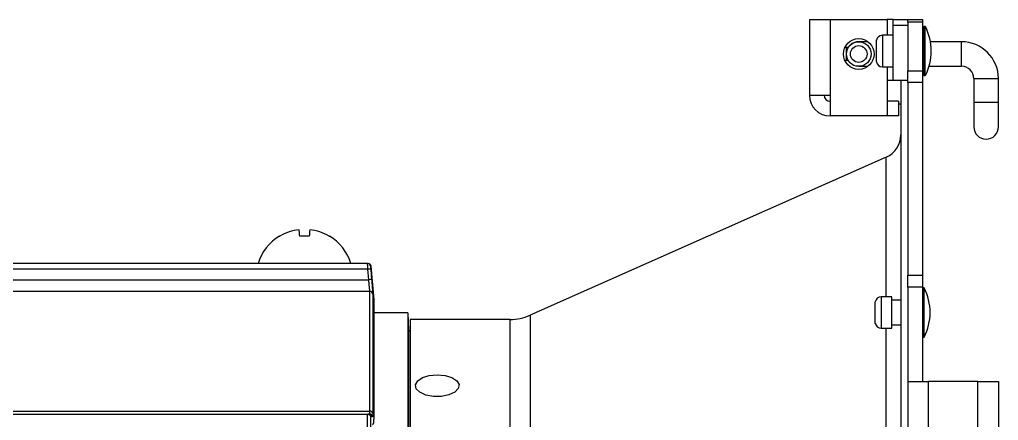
# Model space of a CAD drawing. Extents: x 17.1 to 113.1, y 3.8 to 84.5.
# Drawn here: x 31.609 to 36.584, y 37.859 to 39.896 of the extents above; entities that cross this region are included whole.
import ezdxf

# ---------------------------------------------------------------- set-up
doc = ezdxf.new("R2010")
doc.units = 0
doc.header["$MEASUREMENT"] = 0
doc.layers.add('OBJECT', color=7, linetype='CONTINUOUS')

msp = doc.modelspace()

# ---------------------------------------------------------------- linework, layer by layer
at = {"layer": 'OBJECT'}
for p, q in [((35.6237, 39.8965), (35.7287, 39.8965)), ((35.6237, 39.8965), (35.6237, 39.5115)), ((35.7287, 39.8965), (35.7287, 39.5115)), ((35.7287, 39.8965), (36.0192, 39.8965)), ((36.0492, 39.8965), (36.0192, 39.8965)), ((36.0192, 39.8965), (36.0192, 39.8165)), ((36.0492, 39.8965), (36.1242, 39.8965)), ((36.0492, 39.8665), (36.0492, 39.8965)), ((36.1242, 39.8665), (36.0492, 39.8665)), ((36.0492, 39.5865), (36.0492, 39.8665)), ((36.1242, 39.8965), (36.1991, 39.8965)), ((36.1242, 39.8837), (36.1242, 39.8965)), ((36.1991, 39.8837), (36.1242, 39.8837)), ((36.1242, 39.8837), (36.1242, 39.6358)), ((36.1991, 39.8965), (36.1991, 39.8837)), ((36.1991, 39.8837), (36.1991, 39.6358)), ((36.2127, 39.8615), (36.2052, 39.8615)), ((36.2052, 39.7776), (36.2052, 39.8615)), ((36.2127, 39.7776), (36.2127, 39.8615)), ((36.0492, 39.8165), (35.9942, 39.8165)), ((35.9942, 39.8165), (35.9942, 39.7628)), ((35.8117, 39.754), (35.8033, 39.754)), ((35.8117, 39.7215), (35.8117, 39.754)), ((35.8208, 39.754), (35.8117, 39.754)), ((35.9209, 39.784), (35.8742, 39.784)), ((35.9646, 39.6815), (35.9646, 39.7915)), ((35.9942, 39.7628), (35.9942, 39.6565)), ((36.2052, 39.799), (36.1991, 39.799)), ((36.2052, 39.6115), (36.2052, 39.7776)), ((36.2127, 39.6115), (36.2127, 39.7776)), ((36.3967, 39.784), (36.239, 39.784)), ((36.3967, 39.659), (36.3967, 39.784)), ((35.8117, 39.689), (35.8117, 39.7215)), ((35.8117, 39.689), (35.8033, 39.689)), ((35.8208, 39.689), (35.8117, 39.689)), ((35.8742, 39.659), (35.9209, 39.659)), ((35.9942, 39.6565), (36.0492, 39.6565)), ((36.0192, 39.6565), (36.0192, 39.5865)), ((36.1991, 39.674), (36.2052, 39.674)), ((36.1991, 39.659), (36.2052, 39.659)), ((36.2319, 39.659), (36.3967, 39.659)), ((36.1242, 39.6358), (36.1991, 39.6358)), ((36.1242, 39.5769), (36.1242, 39.6358)), ((36.1991, 39.6358), (36.1991, 39.5769)), ((36.2052, 39.6115), (36.2127, 39.6115)), ((36.0492, 39.5865), (36.0192, 39.5865)), ((36.0192, 39.5865), (36.0192, 39.4065)), ((36.1242, 39.5865), (36.0492, 39.5865)), ((36.0882, 39.5865), (36.0882, 32.0965)), ((36.1991, 39.5769), (36.1242, 39.5769)), ((36.1242, 39.5769), (36.1242, 38.5971)), ((36.1991, 39.5769), (36.1991, 38.5971)), ((36.4592, 39.5965), (36.4592, 39.4765)), ((36.4592, 39.5965), (36.5842, 39.5965)), ((36.5842, 39.4765), (36.5842, 39.5965)), ((35.6237, 39.5115), (35.7287, 39.5115)), ((35.7287, 39.5115), (35.7287, 39.4065)), ((36.0762, 39.4815), (36.0192, 39.4815)), ((36.0762, 39.4815), (36.0762, 39.4065)), ((36.0882, 39.4665), (36.0762, 39.4665)), ((36.4592, 39.4765), (36.4592, 39.3515)), ((36.4592, 39.4765), (36.5842, 39.4765)), ((36.5842, 39.3515), (36.5842, 39.4765)), ((36.0192, 39.4065), (35.7287, 39.4065)), ((36.0762, 39.4065), (36.0192, 39.4065)), ((36.0139, 39.1969), (34.2035, 38.394)), ((36.0139, 38.4877), (36.0139, 39.1969)), ((33.3781, 38.6565), (28.9532, 38.6565)), ((33.3791, 38.6273), (29.0804, 38.6273)), ((33.3837, 38.5743), (33.3791, 38.6273)), ((33.4106, 38.4728), (33.3957, 38.6429)), ((29.1701, 38.5743), (33.3837, 38.5743)), ((36.1242, 38.5971), (36.1991, 38.5971)), ((36.1242, 38.5373), (36.1242, 38.5971)), ((36.1991, 38.5971), (36.1991, 38.5373)), ((33.3891, 38.515), (29.1701, 38.515)), ((33.3891, 37.9065), (33.3891, 38.515)), ((36.1991, 38.5373), (36.1242, 38.5373)), ((36.1242, 38.5373), (36.1242, 38.0565)), ((36.1991, 38.5373), (36.1991, 38.0565)), ((36.2066, 38.5327), (36.1991, 38.5327)), ((36.2066, 38.2827), (36.2066, 38.5327)), ((33.4041, 38.5016), (33.4041, 37.8961)), ((33.4106, 37.8684), (33.4106, 38.4728)), ((33.4107, 37.8674), (33.4107, 38.4715)), ((35.9585, 38.3652), (35.9585, 38.4627)), ((36.0431, 38.4877), (35.9881, 38.4877)), ((35.9881, 38.4877), (35.9881, 38.3277)), ((36.0431, 38.3277), (36.0431, 38.4877)), ((36.0882, 38.4702), (36.0431, 38.4702)), ((33.5822, 38.4064), (33.4107, 38.4064)), ((33.5822, 38.4064), (33.5822, 33.3066)), ((33.5822, 38.4064), (33.5854, 38.3164)), ((34.1022, 38.3725), (33.5952, 38.3725)), ((33.5952, 38.3725), (33.5952, 33.3405)), ((34.1022, 33.3405), (34.1022, 38.3725)), ((34.2035, 38.394), (34.2035, 33.319)), ((35.9585, 38.3527), (35.9585, 38.3652)), ((33.5854, 38.3164), (33.5854, 33.3966)), ((33.5854, 38.3164), (33.5952, 38.3164)), ((35.9881, 38.3277), (36.0431, 38.3277)), ((36.0139, 33.3852), (36.0139, 38.3277)), ((36.0431, 38.3452), (36.0882, 38.3452)), ((36.1991, 38.2827), (36.2066, 38.2827)), ((36.1242, 38.0565), (36.2291, 38.0565)), ((36.1242, 38.0565), (36.1242, 33.6565)), ((36.2291, 33.6565), (36.2291, 38.0565)), ((36.4792, 38.0565), (36.2291, 38.0565)), ((36.4792, 33.6565), (36.4792, 38.0565)), ((36.4792, 38.0565), (36.5841, 38.0565)), ((36.5841, 38.0565), (36.5841, 33.6565)), ((29.3251, 37.8915), (33.38, 37.8915)), ((29.4701, 37.9065), (33.3891, 37.9065)), ((33.38, 37.8915), (33.3874, 37.8915))]:
    msp.add_line(p, q, dxfattribs=at)
at = {"layer": 'OBJECT', "flags": 128}
for points in [[(33.0329, 38.7956), (33.0324, 38.802), (33.032, 38.8078), (33.0316, 38.8129), (33.0313, 38.8174), (33.031, 38.8212), (33.0307, 38.8243), (33.0306, 38.8268), (33.0304, 38.8286)], [(33.084, 38.8286), (33.0839, 38.8268), (33.0837, 38.8243), (33.0834, 38.8212), (33.0832, 38.8174), (33.0828, 38.8129), (33.0824, 38.8078), (33.082, 38.802), (33.0815, 38.7956)], [(32.9307, 38.7966), (32.9308, 38.7965), (32.9309, 38.7963), (32.9311, 38.796), (32.9315, 38.7956)], [(33.183, 38.7956), (33.1833, 38.796), (33.1835, 38.7963), (33.1837, 38.7965), (33.1837, 38.7966)], [(33.3941, 38.6282), (33.3967, 38.5983), (33.3986, 38.5752)], [(33.7531, 37.9813), (33.7123, 37.9812), (33.6742, 37.9885), (33.6439, 38.0022), (33.6256, 38.0204), (33.6216, 38.0407), (33.6326, 38.0603), (33.6571, 38.0767), (33.6917, 38.0875), (33.7317, 38.0913), (33.7719, 38.0876), (33.8066, 38.077), (33.8314, 38.0607), (33.8427, 38.0411), (33.8391, 38.0208), (33.8211, 38.0025), (33.791, 37.9887), (33.7531, 37.9813)]]:
    msp.add_lwpolyline(points, dxfattribs=at)
at = {"layer": 'OBJECT'}
for radius in [0.078, 0.0625, 0.0425]:
    msp.add_circle((35.8742, 39.7215), radius, dxfattribs=at)
for centre, radius, start, end in [((35.9715, 39.7365), 0.2717, 332.6121, 27.3879), ((35.9942, 39.7865), 0.03, 90, 170.4059), ((36.3967, 39.5965), 0.1875, 0, 90), ((35.9942, 39.6865), 0.03, 189.5941, 270), ((36.3967, 39.5965), 0.0625, 0, 90), ((35.7287, 39.5115), 0.105, 180, 270), ((35.7287, 39.5115), 0.03, 180, 270), ((35.9632, 39.3112), 0.125, 293.9197, 0), ((36.5217, 39.3515), 0.0625, 180, 0), ((33.0572, 38.5831), 0.2469, 96.2171, 120.6028), ((33.0572, 38.5831), 0.2469, 59.3972, 83.7829), ((33.0572, 38.5848), 0.2466, 120.8571, 163.1157), ((33.0572, 38.4873), 0.3092, 85.4885, 94.5115), ((33.0572, 38.5848), 0.2466, 16.8843, 59.1429), ((33.3781, 38.6415), 0.015, 4.9415, 89.9977), ((33.3808, 38.6415), 0.015, 5.5299, 90), ((33.3955, 38.4801), 0.1481, 90.5462, 96.3401), ((33.4001, 38.427), 0.1483, 90.5469, 96.3338), ((33.3892, 38.5001), 0.0149, 5.5545, 90.4336), ((35.9654, 38.4077), 0.2717, 332.6121, 27.3879), ((33.3957, 38.4715), 0.015, 0, 5), ((35.9881, 38.4577), 0.03, 90, 170.4059), ((34.1022, 38.6225), 0.25, 270, 293.9197), ((35.9881, 38.3577), 0.03, 189.5941, 270), ((33.3799, 37.8765), 0.015, 3.5577, 89.9523), ((33.3874, 37.8765), 0.015, 3.6735, 89.9554), ((33.3905, 37.8926), 0.014, 14.6563, 95.7872)]:
    msp.add_arc(centre, radius, start, end, dxfattribs=at)
for points, knots in [([(35.8301, 39.7655), (35.8312, 39.767), (35.8364, 39.7738), (35.85, 39.781), (35.8676, 39.7863), (35.879, 39.7847), (35.8841, 39.784)], [0, 0, 0, 0, 0.089141, 0.428813, 0.744911, 1, 1, 1, 1]), ([(33.3791, 38.6273), (33.379, 38.6306), (33.3787, 38.6374), (33.3784, 38.6462), (33.3781, 38.6528), (33.3781, 38.6561), (33.3781, 38.6564), (33.3781, 38.6565)], [0, 0, 0, 0, 0.218544, 0.4370924, 0.6555096, 0.8737276, 1, 1, 1, 1]), ([(33.393, 38.6428), (33.393, 38.6426), (33.393, 38.6423), (33.3932, 38.6397), (33.3934, 38.6359), (33.3938, 38.6318), (33.394, 38.6292), (33.3941, 38.6282)], [0, 0, 0, 0, 0.217388, 0.434772, 0.652346, 0.870527, 1, 1, 1, 1]), ([(33.3949, 38.6428), (33.3951, 38.6428), (33.3956, 38.6428), (33.3939, 38.6428), (33.393, 38.6428)], [0, 0, 0, 0, 0.509002, 1, 1, 1, 1]), ([(33.3891, 38.515), (33.389, 38.517), (33.3889, 38.5209), (33.3877, 38.5347), (33.386, 38.5529), (33.3845, 38.5671), (33.3837, 38.5743)], [0, 0, 0, 0, 0.2465, 0.492976, 0.740148, 1, 1, 1, 1]), ([(33.3986, 38.5752), (33.3994, 38.5666), (33.4008, 38.5493), (33.4026, 38.5267), (33.4038, 38.509), (33.404, 38.5041), (33.4041, 38.5016)], [0, 0, 0, 0, 0.249057, 0.498133, 0.746674, 1, 1, 1, 1]), ([(33.3798, 37.7844), (33.3793, 37.7966), (33.3782, 37.821), (33.3775, 37.8533), (33.3777, 37.8775), (33.3786, 37.8898), (33.3796, 37.891), (33.38, 37.8915)], [0, 0, 0, 0, 0.216844, 0.433701, 0.650256, 0.866699, 1, 1, 1, 1]), ([(33.3874, 37.8915), (33.3879, 37.8921), (33.3889, 37.8934), (33.389, 37.902), (33.3891, 37.9065)], [0, 0, 0, 0, 0.473398, 1, 1, 1, 1]), ([(33.3949, 37.8774), (33.3943, 37.8764), (33.3932, 37.8743), (33.3925, 37.8581), (33.3926, 37.8344), (33.3935, 37.8084), (33.3944, 37.7915), (33.3948, 37.785)], [0, 0, 0, 0, 0.2168348, 0.4336861, 0.6501672, 0.866491, 1, 1, 1, 1]), ([(33.4024, 37.8775), (33.4018, 37.8775), (33.3993, 37.8774), (33.3968, 37.8774), (33.3949, 37.8774)], [0, 0, 0, 0, 0.237767, 1, 1, 1, 1]), ([(33.4041, 37.8961), (33.404, 37.891), (33.4038, 37.8802), (33.4029, 37.8784), (33.4024, 37.8775)], [0, 0, 0, 0, 0.473444, 1, 1, 1, 1]), ([(33.4024, 37.8379), (33.403, 37.8383), (33.4049, 37.8393), (33.4069, 37.8418), (33.4084, 37.8446), (33.4093, 37.8472), (33.41, 37.8503), (33.4106, 37.8563), (33.4106, 37.8655), (33.4106, 37.8722)], [0, 0, 0, 0, 0.038376, 0.104781, 0.165152, 0.225302, 0.307659, 0.496496, 1, 1, 1, 1]), ([(33.4092, 37.8513), (33.4096, 37.8523), (33.4104, 37.8541), (33.4106, 37.8626), (33.4106, 37.8678), (33.4106, 37.8684)], [0, 0, 0, 0, 0.489871, 0.942612, 1, 1, 1, 1])]:
    msp.add_open_spline(points, degree=3, knots=knots, dxfattribs=at)

doc.saveas('drawing.dxf')
